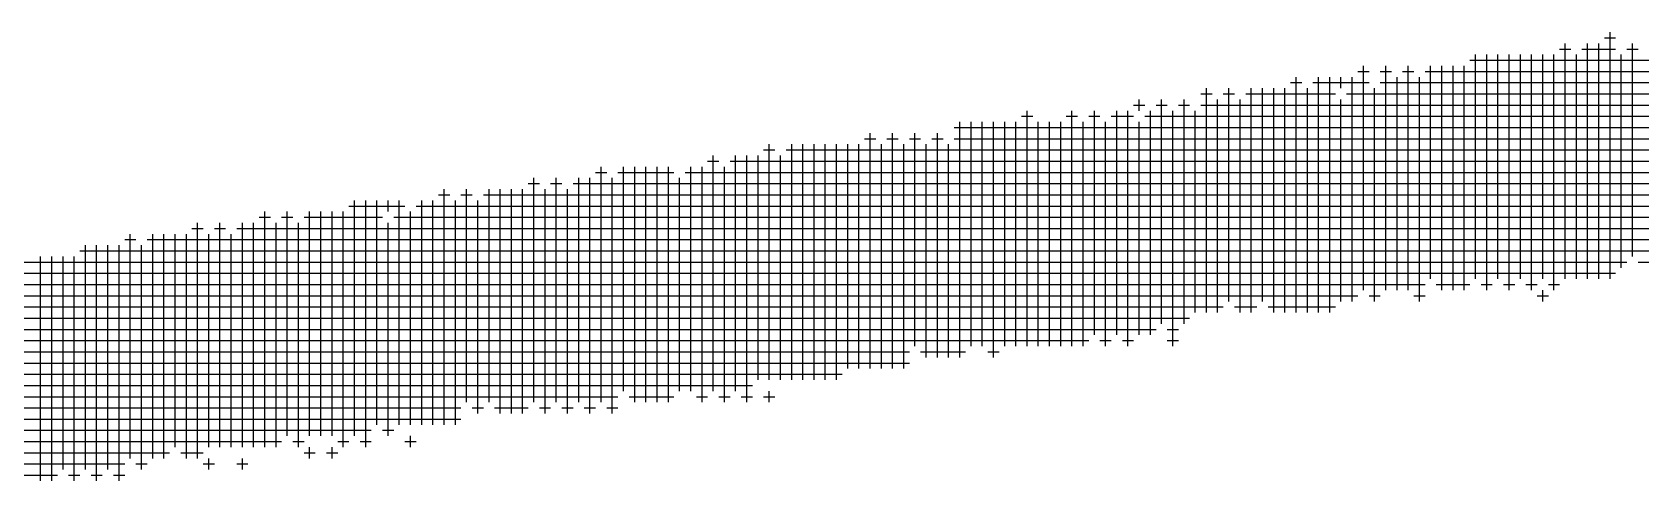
# Model space of a CAD drawing. Header units: feet. Extents: x 0 to 169200, y 0 to 119800.
# Drawn here: x 107265.9 to 107537.1, y 6569.5 to 6645.1 of the extents above; entities that cross this region are included whole.
import ezdxf

# ---------------------------------------------------------------- set-up
doc = ezdxf.new("R2010")
doc.units = ezdxf.units.FT
doc.header["$LTSCALE"] = 1100
doc.header["$MEASUREMENT"] = 0
doc.layers.add('CX-MISC', color=2, linetype='CONTINUOUS')

# ---------------------------------------------------------------- blocks, each defined once
blk = doc.blocks.new('CXGLOGO-싸인3')
at = {"layer": 'CX-MISC'}
for p, q in [((239.057, 86.317, 1090.783), (239.477, 86.317, 1090.783)), ((239.267, 77.287, 1090.783), (239.267, 86.527, 1090.783)), ((234.227, 77.287, 1090.783), (234.227, 85.687, 1090.783)), ((234.647, 76.867, 1090.783), (234.647, 85.687, 1090.783)), ((235.067, 77.287, 1090.783), (235.067, 85.687, 1090.783)), ((235.487, 76.867, 1090.783), (235.487, 85.687, 1090.783)), ((235.907, 77.287, 1090.783), (235.907, 85.687, 1090.783)), ((236.327, 76.867, 1090.783), (236.327, 85.687, 1090.783)), ((236.747, 77.287, 1090.783), (236.747, 85.687, 1090.783)), ((237.167, 76.867, 1090.783), (237.167, 85.687, 1090.783)), ((237.377, 85.897, 1090.783), (237.797, 85.897, 1090.783)), ((237.587, 77.287, 1090.783), (237.587, 86.107, 1090.783)), ((238.007, 77.287, 1090.783), (238.007, 85.687, 1090.783)), ((238.217, 85.897, 1090.783), (239.477, 85.897, 1090.783)), ((238.427, 77.287, 1090.783), (238.427, 86.107, 1090.783)), ((238.847, 77.287, 1090.783), (238.847, 86.107, 1090.783)), ((239.687, 77.707, 1090.783), (239.687, 85.687, 1090.783)), ((239.897, 85.897, 1090.783), (240.317, 85.897, 1090.783)), ((240.107, 78.127, 1090.783), (240.107, 86.107, 1090.783)), ((229.817, 85.057, 1090.783), (230.237, 85.057, 1090.783)), ((230.027, 76.867, 1090.783), (230.027, 85.267, 1090.783)), ((230.657, 85.057, 1090.783), (231.077, 85.057, 1090.783)), ((230.867, 76.867, 1090.783), (230.867, 85.267, 1090.783)), ((231.497, 85.057, 1090.783), (231.917, 85.057, 1090.783)), ((231.707, 76.867, 1090.783), (231.707, 85.267, 1090.783)), ((232.337, 85.057, 1090.783), (297.017, 85.057, 1090.783)), ((232.547, 77.287, 1090.783), (232.547, 85.267, 1090.783)), ((232.967, 76.867, 1090.783), (232.967, 85.267, 1090.783)), ((233.387, 76.867, 1090.783), (233.387, 85.267, 1090.783)), ((233.807, 76.867, 1090.783), (233.807, 85.267, 1090.783)), ((234.017, 85.477, 1090.783), (297.857, 85.477, 1090.783)), ((224.147, 76.027, 1090.783), (224.147, 84.427, 1090.783)), ((224.987, 76.447, 1090.783), (224.987, 84.427, 1090.783)), ((225.827, 76.027, 1090.783), (225.827, 84.427, 1090.783)), ((226.247, 76.447, 1090.783), (226.247, 84.427, 1090.783)), ((226.667, 76.027, 1090.783), (226.667, 84.427, 1090.783)), ((227.087, 76.027, 1090.783), (227.087, 84.427, 1090.783)), ((227.297, 84.637, 1090.783), (227.717, 84.637, 1090.783)), ((227.507, 76.027, 1090.783), (227.507, 84.847, 1090.783)), ((227.927, 76.027, 1090.783), (227.927, 84.427, 1090.783)), ((228.137, 84.637, 1090.783), (230.237, 84.637, 1090.783)), ((228.347, 76.027, 1090.783), (228.347, 84.847, 1090.783)), ((228.767, 76.027, 1090.783), (228.767, 84.847, 1090.783)), ((229.187, 84.427, 1090.783), (229.187, 84.847, 1090.783)), ((229.607, 76.447, 1090.783), (229.607, 84.847, 1090.783)), ((230.447, 76.447, 1090.783), (230.447, 84.427, 1090.783)), ((230.657, 84.637, 1090.783), (289.457, 84.637, 1090.783)), ((231.287, 76.867, 1090.783), (231.287, 84.847, 1090.783)), ((232.127, 76.447, 1090.783), (232.127, 84.847, 1090.783)), ((221.417, 83.797, 1090.783), (221.837, 83.797, 1090.783)), ((221.627, 83.587, 1090.783), (221.627, 84.007, 1090.783)), ((222.257, 83.797, 1090.783), (222.677, 83.797, 1090.783)), ((222.467, 75.607, 1090.783), (222.467, 84.007, 1090.783)), ((223.097, 83.797, 1090.783), (223.517, 83.797, 1090.783)), ((223.307, 75.607, 1090.783), (223.307, 84.007, 1090.783)), ((223.937, 84.217, 1090.783), (224.357, 84.217, 1090.783)), ((223.937, 83.797, 1090.783), (280.637, 83.797, 1090.783)), ((224.567, 76.027, 1090.783), (224.567, 84.007, 1090.783)), ((224.777, 84.217, 1090.783), (225.197, 84.217, 1090.783)), ((225.407, 76.027, 1090.783), (225.407, 84.007, 1090.783)), ((225.617, 84.217, 1090.783), (228.977, 84.217, 1090.783)), ((229.187, 76.447, 1090.783), (229.187, 84.007, 1090.783)), ((229.397, 84.217, 1090.783), (288.617, 84.217, 1090.783)), ((217.217, 83.377, 1090.783), (217.637, 83.377, 1090.783)), ((217.427, 74.767, 1090.783), (217.427, 83.587, 1090.783)), ((218.897, 83.377, 1090.783), (219.317, 83.377, 1090.783)), ((219.107, 74.767, 1090.783), (219.107, 83.587, 1090.783)), ((219.737, 83.377, 1090.783), (220.157, 83.377, 1090.783)), ((219.947, 75.187, 1090.783), (219.947, 83.587, 1090.783)), ((220.577, 83.377, 1090.783), (221.417, 83.377, 1090.783)), ((220.787, 75.187, 1090.783), (220.787, 83.587, 1090.783)), ((221.207, 74.767, 1090.783), (221.207, 83.587, 1090.783)), ((221.837, 83.377, 1090.783), (278.537, 83.377, 1090.783)), ((222.047, 75.187, 1090.783), (222.047, 83.587, 1090.783)), ((222.887, 74.767, 1090.783), (222.887, 83.587, 1090.783)), ((223.727, 76.027, 1090.783), (223.727, 83.587, 1090.783)), ((211.547, 73.927, 1090.783), (211.547, 82.747, 1090.783)), ((212.387, 73.927, 1090.783), (212.387, 82.747, 1090.783)), ((213.227, 74.767, 1090.783), (213.227, 82.747, 1090.783)), ((214.067, 74.347, 1090.783), (214.067, 82.747, 1090.783)), ((214.697, 82.957, 1090.783), (276.857, 82.957, 1090.783)), ((214.907, 74.347, 1090.783), (214.907, 83.167, 1090.783)), ((215.327, 74.767, 1090.783), (215.327, 83.167, 1090.783)), ((215.747, 74.767, 1090.783), (215.747, 83.167, 1090.783)), ((216.167, 74.347, 1090.783), (216.167, 83.167, 1090.783)), ((216.587, 74.767, 1090.783), (216.587, 83.167, 1090.783)), ((217.007, 74.767, 1090.783), (217.007, 83.167, 1090.783)), ((217.847, 74.767, 1090.783), (217.847, 83.167, 1090.783)), ((218.267, 74.767, 1090.783), (218.267, 83.167, 1090.783)), ((218.687, 74.767, 1090.783), (218.687, 83.167, 1090.783)), ((219.527, 74.767, 1090.783), (219.527, 83.167, 1090.783)), ((220.367, 74.767, 1090.783), (220.367, 83.167, 1090.783)), ((221.627, 75.187, 1090.783), (221.627, 83.167, 1090.783)), ((207.557, 82.117, 1090.783), (207.977, 82.117, 1090.783)), ((207.767, 73.507, 1090.783), (207.767, 82.327, 1090.783)), ((208.397, 82.117, 1090.783), (273.497, 82.117, 1090.783)), ((208.607, 73.507, 1090.783), (208.607, 82.327, 1090.783)), ((209.027, 73.507, 1090.783), (209.027, 82.327, 1090.783)), ((209.447, 73.507, 1090.783), (209.447, 82.327, 1090.783)), ((209.867, 73.507, 1090.783), (209.867, 82.327, 1090.783)), ((210.287, 73.507, 1090.783), (210.287, 82.327, 1090.783)), ((210.707, 73.927, 1090.783), (210.707, 82.327, 1090.783)), ((211.127, 73.927, 1090.783), (211.127, 82.327, 1090.783)), ((211.337, 82.537, 1090.783), (211.757, 82.537, 1090.783)), ((211.967, 73.927, 1090.783), (211.967, 82.327, 1090.783)), ((212.177, 82.537, 1090.783), (212.597, 82.537, 1090.783)), ((212.807, 73.927, 1090.783), (212.807, 82.327, 1090.783)), ((213.017, 82.537, 1090.783), (213.437, 82.537, 1090.783)), ((213.647, 74.347, 1090.783), (213.647, 82.327, 1090.783)), ((213.857, 82.537, 1090.783), (214.277, 82.537, 1090.783)), ((214.487, 74.347, 1090.783), (214.487, 82.327, 1090.783)), ((214.697, 82.537, 1090.783), (275.177, 82.537, 1090.783)), ((201.467, 72.667, 1090.783), (201.467, 81.487, 1090.783)), ((202.307, 73.087, 1090.783), (202.307, 81.487, 1090.783)), ((202.727, 72.667, 1090.783), (202.727, 81.487, 1090.783)), ((203.147, 72.667, 1090.783), (203.147, 81.487, 1090.783)), ((203.567, 72.667, 1090.783), (203.567, 81.487, 1090.783)), ((203.987, 72.667, 1090.783), (203.987, 81.487, 1090.783)), ((204.827, 73.087, 1090.783), (204.827, 81.487, 1090.783)), ((205.247, 72.667, 1090.783), (205.247, 81.487, 1090.783)), ((205.457, 81.697, 1090.783), (205.877, 81.697, 1090.783)), ((205.667, 73.087, 1090.783), (205.667, 81.907, 1090.783)), ((206.087, 72.667, 1090.783), (206.087, 81.487, 1090.783)), ((206.297, 81.697, 1090.783), (268.457, 81.697, 1090.783)), ((206.507, 73.087, 1090.783), (206.507, 81.907, 1090.783)), ((206.927, 72.667, 1090.783), (206.927, 81.907, 1090.783)), ((207.347, 73.507, 1090.783), (207.347, 81.907, 1090.783)), ((208.187, 73.507, 1090.783), (208.187, 81.907, 1090.783)), ((198.737, 80.857, 1090.783), (199.157, 80.857, 1090.783)), ((198.947, 72.667, 1090.783), (198.947, 81.067, 1090.783)), ((199.577, 80.857, 1090.783), (199.997, 80.857, 1090.783)), ((199.787, 72.667, 1090.783), (199.787, 81.067, 1090.783)), ((200.417, 80.857, 1090.783), (261.737, 80.857, 1090.783)), ((200.627, 72.667, 1090.783), (200.627, 81.067, 1090.783)), ((201.047, 72.247, 1090.783), (201.047, 81.067, 1090.783)), ((201.257, 81.277, 1090.783), (201.677, 81.277, 1090.783)), ((201.887, 72.247, 1090.783), (201.887, 81.067, 1090.783)), ((202.097, 81.277, 1090.783), (204.197, 81.277, 1090.783)), ((204.407, 73.087, 1090.783), (204.407, 81.067, 1090.783)), ((204.617, 81.277, 1090.783), (264.677, 81.277, 1090.783)), ((192.227, 71.407, 1090.783), (192.227, 80.227, 1090.783)), ((192.647, 70.987, 1090.783), (192.647, 80.227, 1090.783)), ((193.067, 71.827, 1090.783), (193.067, 80.227, 1090.783)), ((193.487, 79.807, 1090.783), (193.487, 80.227, 1090.783)), ((193.907, 71.827, 1090.783), (193.907, 80.227, 1090.783)), ((194.747, 71.827, 1090.783), (194.747, 80.227, 1090.783)), ((195.167, 71.827, 1090.783), (195.167, 80.227, 1090.783)), ((195.377, 80.437, 1090.783), (195.797, 80.437, 1090.783)), ((195.587, 71.827, 1090.783), (195.587, 80.647, 1090.783)), ((196.007, 71.827, 1090.783), (196.007, 80.227, 1090.783)), ((196.217, 80.437, 1090.783), (196.637, 80.437, 1090.783)), ((196.427, 72.667, 1090.783), (196.427, 80.647, 1090.783)), ((196.847, 72.247, 1090.783), (196.847, 80.227, 1090.783)), ((197.057, 80.437, 1090.783), (261.317, 80.437, 1090.783)), ((197.267, 72.667, 1090.783), (197.267, 80.647, 1090.783)), ((197.687, 72.247, 1090.783), (197.687, 80.647, 1090.783)), ((198.107, 72.247, 1090.783), (198.107, 80.647, 1090.783)), ((198.527, 72.247, 1090.783), (198.527, 80.647, 1090.783)), ((199.367, 72.247, 1090.783), (199.367, 80.647, 1090.783)), ((200.207, 72.247, 1090.783), (200.207, 80.647, 1090.783)), ((188.657, 79.597, 1090.783), (189.077, 79.597, 1090.783)), ((188.867, 70.987, 1090.783), (188.867, 79.807, 1090.783)), ((189.497, 79.597, 1090.783), (189.917, 79.597, 1090.783)), ((189.707, 71.407, 1090.783), (189.707, 79.807, 1090.783)), ((190.337, 79.597, 1090.783), (193.277, 79.597, 1090.783)), ((190.547, 71.407, 1090.783), (190.547, 79.807, 1090.783)), ((190.967, 71.407, 1090.783), (190.967, 79.807, 1090.783)), ((191.387, 71.407, 1090.783), (191.387, 79.807, 1090.783)), ((191.807, 70.987, 1090.783), (191.807, 79.807, 1090.783)), ((192.017, 80.017, 1090.783), (194.117, 80.017, 1090.783)), ((193.697, 79.597, 1090.783), (253.337, 79.597, 1090.783)), ((194.327, 71.827, 1090.783), (194.327, 79.807, 1090.783)), ((194.537, 80.017, 1090.783), (255.857, 80.017, 1090.783)), ((183.827, 70.567, 1090.783), (183.827, 78.967, 1090.783)), ((184.667, 70.567, 1090.783), (184.667, 78.967, 1090.783)), ((185.087, 70.567, 1090.783), (185.087, 78.967, 1090.783)), ((185.507, 70.987, 1090.783), (185.507, 78.967, 1090.783)), ((185.927, 70.567, 1090.783), (185.927, 78.967, 1090.783)), ((186.137, 79.177, 1090.783), (186.557, 79.177, 1090.783)), ((186.347, 70.567, 1090.783), (186.347, 79.387, 1090.783)), ((186.767, 70.987, 1090.783), (186.767, 78.967, 1090.783)), ((186.977, 79.177, 1090.783), (187.397, 79.177, 1090.783)), ((187.187, 70.987, 1090.783), (187.187, 79.387, 1090.783)), ((187.607, 70.987, 1090.783), (187.607, 78.967, 1090.783)), ((187.817, 79.177, 1090.783), (251.657, 79.177, 1090.783)), ((188.027, 70.987, 1090.783), (188.027, 79.387, 1090.783)), ((188.447, 70.987, 1090.783), (188.447, 79.387, 1090.783)), ((189.287, 70.987, 1090.783), (189.287, 79.387, 1090.783)), ((190.127, 70.987, 1090.783), (190.127, 79.387, 1090.783)), ((193.487, 71.407, 1090.783), (193.487, 79.387, 1090.783)), ((182.147, 70.147, 1090.783), (182.147, 78.547, 1090.783)), ((182.567, 69.727, 1090.783), (182.567, 78.547, 1090.783)), ((182.987, 70.147, 1090.783), (182.987, 78.547, 1090.783)), ((183.407, 69.727, 1090.783), (183.407, 78.547, 1090.783)), ((183.617, 78.757, 1090.783), (184.037, 78.757, 1090.783)), ((184.247, 70.147, 1090.783), (184.247, 78.547, 1090.783)), ((184.457, 78.757, 1090.783), (247.877, 78.757, 1090.783)), ((178.577, 77.917, 1090.783), (239.897, 77.917, 1090.783)), ((180.467, 69.727, 1090.783), (180.467, 78.127, 1090.783)), ((180.887, 69.727, 1090.783), (180.887, 78.127, 1090.783)), ((181.307, 70.147, 1090.783), (181.307, 78.127, 1090.783)), ((181.727, 69.727, 1090.783), (181.727, 78.127, 1090.783)), ((181.937, 78.337, 1090.783), (241.577, 78.337, 1090.783)), ((240.317, 77.917, 1090.783), (240.737, 77.917, 1090.783)), ((176.897, 77.497, 1090.783), (239.477, 77.497, 1090.783)), ((167.237, 76.657, 1090.783), (229.817, 76.657, 1090.783)), ((175.217, 77.077, 1090.783), (232.337, 77.077, 1090.783)), ((230.237, 76.657, 1090.783), (230.657, 76.657, 1090.783)), ((231.917, 76.657, 1090.783), (232.337, 76.657, 1090.783)), ((232.757, 77.077, 1090.783), (234.017, 77.077, 1090.783)), ((234.437, 77.077, 1090.783), (234.857, 77.077, 1090.783)), ((235.277, 77.077, 1090.783), (235.697, 77.077, 1090.783)), ((236.117, 77.077, 1090.783), (236.537, 77.077, 1090.783)), ((236.537, 76.657, 1090.783), (236.957, 76.657, 1090.783)), ((236.747, 76.447, 1090.783), (236.747, 76.867, 1090.783)), ((236.957, 77.077, 1090.783), (237.377, 77.077, 1090.783)), ((165.977, 76.237, 1090.783), (224.777, 76.237, 1090.783)), ((225.197, 76.237, 1090.783), (226.037, 76.237, 1090.783)), ((226.457, 76.237, 1090.783), (228.977, 76.237, 1090.783)), ((155.897, 75.397, 1090.783), (222.257, 75.397, 1090.783)), ((160.097, 75.817, 1090.783), (223.517, 75.817, 1090.783)), ((222.677, 75.397, 1090.783), (223.097, 75.397, 1090.783)), ((151.277, 74.977, 1090.783), (219.737, 74.977, 1090.783)), ((220.157, 74.977, 1090.783), (220.577, 74.977, 1090.783)), ((220.997, 74.977, 1090.783), (221.417, 74.977, 1090.783)), ((222.677, 74.977, 1090.783), (223.097, 74.977, 1090.783)), ((139.937, 74.137, 1090.783), (213.017, 74.137, 1090.783)), ((145.397, 74.557, 1090.783), (213.017, 74.557, 1090.783)), ((213.437, 74.557, 1090.783), (215.117, 74.557, 1090.783)), ((215.957, 74.557, 1090.783), (216.377, 74.557, 1090.783)), ((137.837, 73.717, 1090.783), (210.497, 73.717, 1090.783)), ((134.057, 73.297, 1090.783), (207.137, 73.297, 1090.783)), ((207.767, 72.667, 1090.783), (207.767, 73.087, 1090.783)), ((129.017, 72.457, 1090.783), (196.217, 72.457, 1090.783)), ((131.537, 72.877, 1090.783), (202.097, 72.877, 1090.783)), ((196.637, 72.457, 1090.783), (197.057, 72.457, 1090.783)), ((197.477, 72.457, 1090.783), (198.737, 72.457, 1090.783)), ((199.157, 72.457, 1090.783), (199.577, 72.457, 1090.783)), ((199.997, 72.457, 1090.783), (200.417, 72.457, 1090.783)), ((200.837, 72.457, 1090.783), (201.257, 72.457, 1090.783)), ((201.677, 72.457, 1090.783), (202.097, 72.457, 1090.783)), ((202.517, 72.877, 1090.783), (204.197, 72.877, 1090.783)), ((205.037, 72.877, 1090.783), (205.457, 72.877, 1090.783)), ((205.877, 72.877, 1090.783), (206.297, 72.877, 1090.783)), ((206.717, 72.877, 1090.783), (207.137, 72.877, 1090.783)), ((207.557, 72.877, 1090.783), (207.977, 72.877, 1090.783)), ((126.497, 72.037, 1090.783), (196.217, 72.037, 1090.783)), ((120.617, 71.197, 1090.783), (189.497, 71.197, 1090.783)), ((128.177, 71.617, 1090.783), (192.857, 71.617, 1090.783)), ((189.917, 71.197, 1090.783), (190.337, 71.197, 1090.783)), ((191.597, 71.197, 1090.783), (192.017, 71.197, 1090.783)), ((192.437, 71.197, 1090.783), (192.857, 71.197, 1090.783)), ((193.277, 71.617, 1090.783), (193.697, 71.617, 1090.783)), ((194.117, 71.197, 1090.783), (194.537, 71.197, 1090.783)), ((194.327, 70.987, 1090.783), (194.327, 71.407, 1090.783)), ((118.937, 70.777, 1090.783), (185.297, 70.777, 1090.783)), ((185.717, 70.777, 1090.783), (186.557, 70.777, 1090.783)), ((186.767, 70.147, 1090.783), (186.767, 70.567, 1090.783)), ((188.027, 70.147, 1090.783), (188.027, 70.567, 1090.783)), ((190.337, 70.777, 1090.783), (190.757, 70.777, 1090.783)), ((190.547, 70.567, 1090.783), (190.547, 70.987, 1090.783)), ((191.177, 70.777, 1090.783), (191.597, 70.777, 1090.783)), ((191.387, 70.567, 1090.783), (191.387, 70.987, 1090.783)), ((110.117, 69.937, 1090.783), (181.097, 69.937, 1090.783)), ((115.577, 70.357, 1090.783), (183.617, 70.357, 1090.783)), ((181.517, 69.937, 1090.783), (181.937, 69.937, 1090.783)), ((182.357, 69.937, 1090.783), (182.777, 69.937, 1090.783)), ((183.197, 69.937, 1090.783), (183.617, 69.937, 1090.783)), ((184.037, 70.357, 1090.783), (184.457, 70.357, 1090.783)), ((186.557, 70.357, 1090.783), (186.977, 70.357, 1090.783)), ((187.817, 70.357, 1090.783), (188.237, 70.357, 1090.783))]:
    blk.add_line(p, q, dxfattribs=at)

msp = doc.modelspace()

# ---------------------------------------------------------------- block references
at = {"layer": 'CX-MISC', "color": 7, "xscale": 4.500000004190952, "yscale": 4.500000004190952, "zscale": 4.500000004190952}
msp.add_blockref('CXGLOGO-싸인3', (106455.24, 6255.77), dxfattribs=at)

doc.saveas('drawing.dxf')
